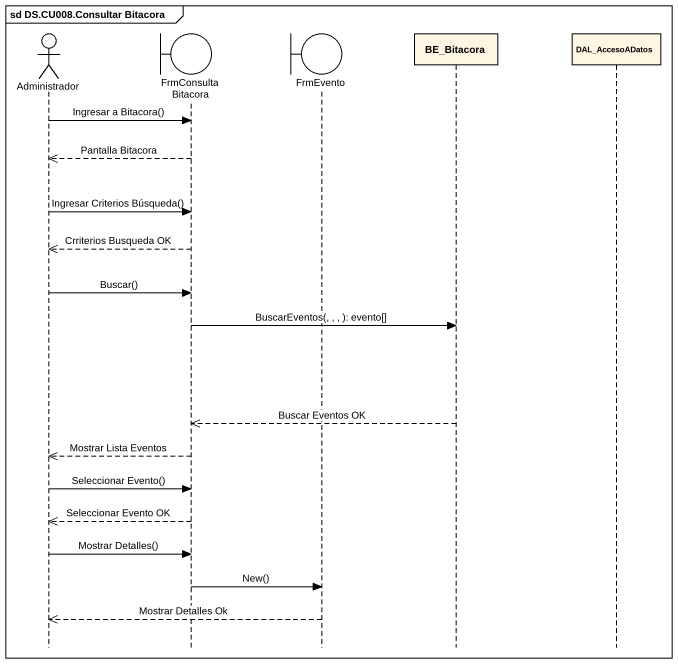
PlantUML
@startuml
mainframe sd DS.CU008.Consultar Bitacora
hide footbox
actor Administrador
boundary FrmConsultaBitacora
boundary FrmEvento
participant BE_Bitacora
participant DAL_AccesoADatos

Administrador -> FrmConsultaBitacora : Ingresar a Bitacora()
FrmConsultaBitacora -->> Administrador : Pantalla Bitacora
Administrador -> FrmConsultaBitacora : Ingresar Criterios Búsqueda()
FrmConsultaBitacora -->> Administrador : Crriterios Busqueda OK
Administrador -> FrmConsultaBitacora : Buscar()
FrmConsultaBitacora -> BE_Bitacora : BuscarEventos(, , , ): evento[]
BE_Bitacora -->> FrmConsultaBitacora : Buscar Eventos OK
FrmConsultaBitacora -->> Administrador : Mostrar Lista Eventos
Administrador -> FrmConsultaBitacora : Seleccionar Evento()
FrmConsultaBitacora -->> Administrador : Seleccionar Evento OK
Administrador -> FrmConsultaBitacora : Mostrar Detalles()
FrmConsultaBitacora -> FrmEvento : New()
FrmEvento -->> Administrador : Mostrar Detalles Ok
@enduml
